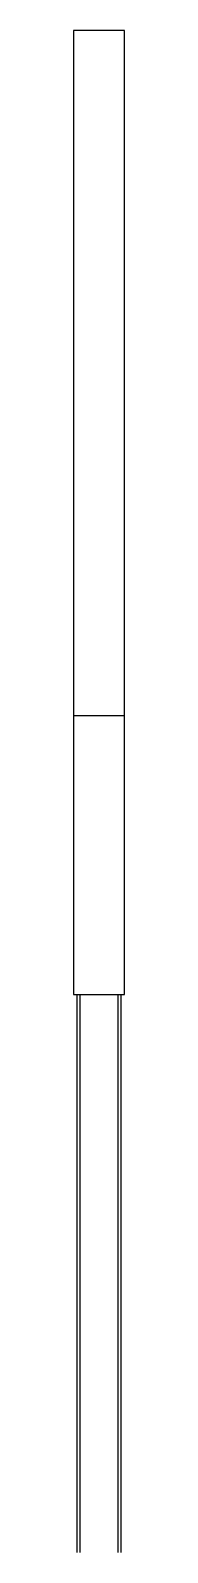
# Model space of a CAD drawing. Extents: x 0 to 0.025, y 0 to 0.762.
import ezdxf

# ---------------------------------------------------------------- set-up
doc = ezdxf.new("R2010")
doc.units = 0
doc.layers.get('0').update_dxf_attribs({"linetype": 'CONTINUOUS'})

msp = doc.modelspace()

# ---------------------------------------------------------------- linework, layer by layer
at = {"color": 0, "linetype": 'BYBLOCK'}
for p, q in [((0, 0.762), (0, 0.2794)), ((0.0254, 0.762), (0, 0.762)), ((0.0254, 0.2794), (0.0254, 0.762)), ((0, 0.4191), (0.0254, 0.4191)), ((0, 0.2794), (0.0254, 0.2794)), ((0.00159, 0.2794), (0.00159, 0)), ((0.00317, 0.2794), (0.00317, 0)), ((0.02223, 0), (0.02223, 0.2794)), ((0.02381, 0), (0.02381, 0.2794))]:
    msp.add_line(p, q, dxfattribs=at)

doc.saveas('drawing.dxf')
